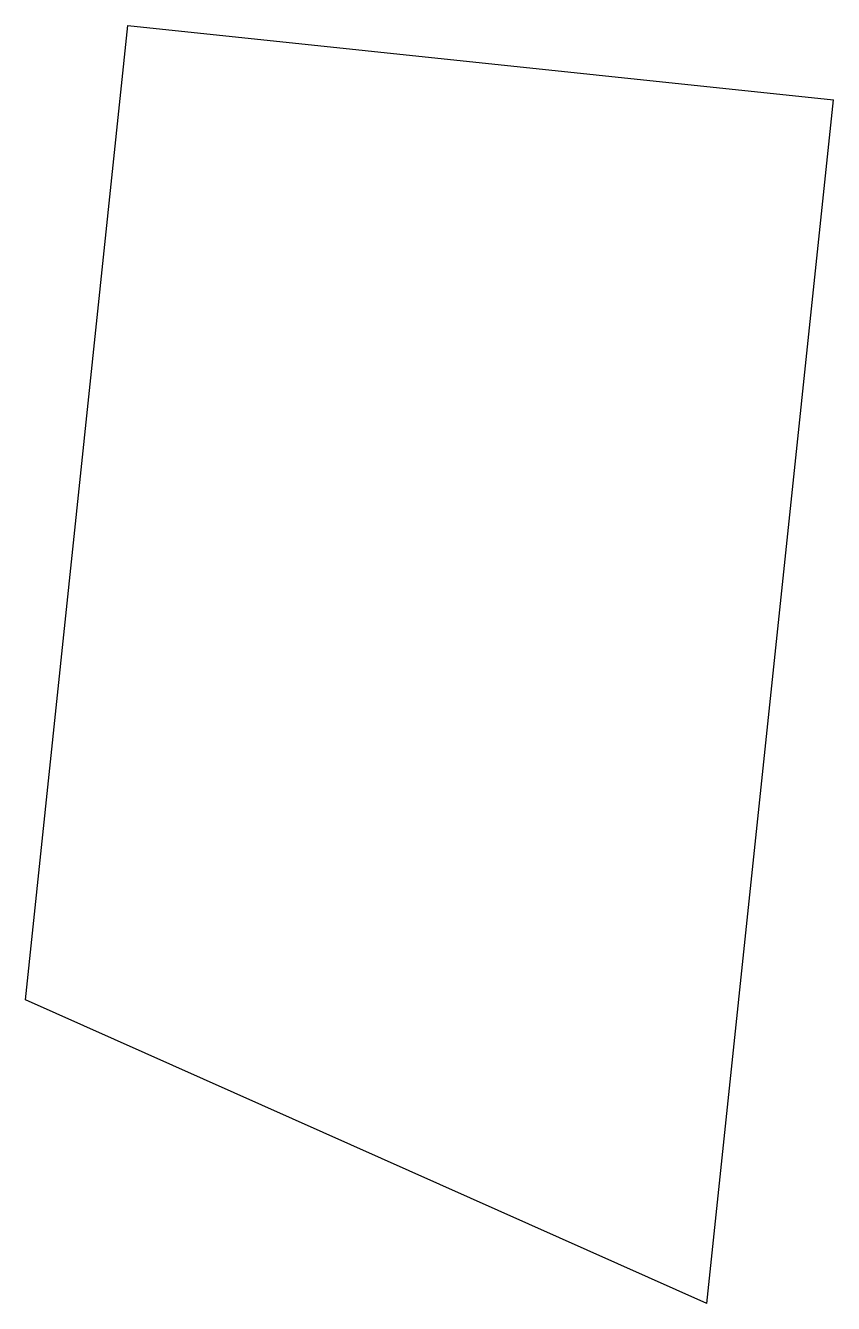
# Model space of a CAD drawing. Header units: millimetres. Extents: x 70.1 to 106.9, y -27.4 to 30.8.
import ezdxf

# ---------------------------------------------------------------- set-up
doc = ezdxf.new("R2010")
doc.units = ezdxf.units.MM

msp = doc.modelspace()

# ---------------------------------------------------------------- linework, layer by layer
for p, q in [((70.112, -13.587), (74.774, 30.768)), ((74.774, 30.768), (106.897, 27.392)), ((101.138, -27.406), (106.897, 27.392)), ((101.138, -27.406), (70.112, -13.587))]:
    msp.add_line(p, q)

doc.saveas('drawing.dxf')
